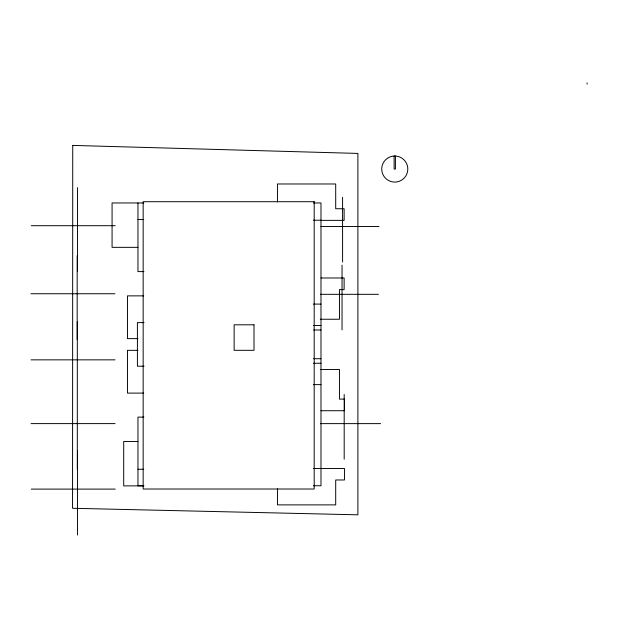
<?xml version="1.0" encoding="UTF-8"?>
<svg xmlns="http://www.w3.org/2000/svg" width="618" height="618" viewBox="0 0 618 618"><rect width="100%" height="100%" fill="white"/><g stroke="black" fill="none" stroke-linecap="round" stroke-linejoin="round"><path stroke-width="0.93" d="M587.069 84.102L587.1 82.982M143.809 202.959L112.074 202.959L112.074 247.347L137.961 247.347M313.434 202.959L320.989 202.959L320.989 485.756L313.434 485.756M137.961 219.46L143.747 219.46M313.434 220.209L320.989 220.209M320.989 220.363L344.126 220.363L344.126 208.737L335.705 208.737L335.705 183.979L277.451 183.979L277.451 202.009M31.24 225.701L115.242 225.701M320.866 226.482L378.981 226.482M143.924 271.596L137.961 271.596L137.961 202.959M320.989 277.984L344.126 277.984L344.126 289.61L339.452 289.61L339.452 319.243L320.286 319.243M30.9 293.751L114.902 293.751M320.333 294.322L378.448 294.322M143.724 295.868L127.455 295.868L127.455 338.625L137.961 338.625M313.434 304.095L320.989 304.095M144.079 322.604L137.405 322.604L137.405 366.211L144.071 366.211M313.434 325.47L320.989 325.47M313.573 329.997L320.989 329.997M137.961 350.344L127.455 350.344L127.455 393.102L143.724 393.102M313.573 358.718L320.989 358.718M31.047 359.846L115.048 359.846M313.434 363.245L320.989 363.245M320.286 369.471L339.452 369.471L339.452 399.097L344.458 399.097L344.458 410.723L320.989 410.723M313.434 384.62L320.989 384.62M143.924 417.119L137.961 417.119L137.961 485.756L143.747 485.756M31.047 423.608L115.048 423.608M320.587 423.624L380.588 423.624M137.961 441.499L123.708 441.499L123.708 485.879L143.855 485.879M313.434 468.506L344.458 468.506L344.458 479.977L335.705 479.977L335.705 504.883L277.451 504.883L277.451 488.753M137.961 469.255L143.747 469.255M31.248 489.101L115.249 489.101M395.42 156.06L395.42 169.054L394.114 169.054L394.114 156.06M344.187 394.446L344.187 459.166M342.581 197.297L342.581 262.024M342.048 265.137L342.048 329.865M77.513 187.617L77.513 271.619M77.513 451.016L77.513 535.018M77.312 321.762L77.312 469.525M77.173 255.667L77.173 339.668M72.739 145.408L72.553 508.282L357.892 514.817L357.892 153.426L72.739 145.408M394.771 156.022L393.071 156.13A13.032 13.032 0 0 0 383.778 176.053A13.032 13.032 0 0 0 405.763 176.053A13.032 13.032 0 0 0 396.47 156.13L394.771 156.022M314.191 201.715L143.16 201.715L143.16 489.016L314.191 489.016L314.191 201.715M254.013 324.813L234.137 324.813L234.137 350.313L254.013 350.313L254.013 324.813"/></g></svg>
